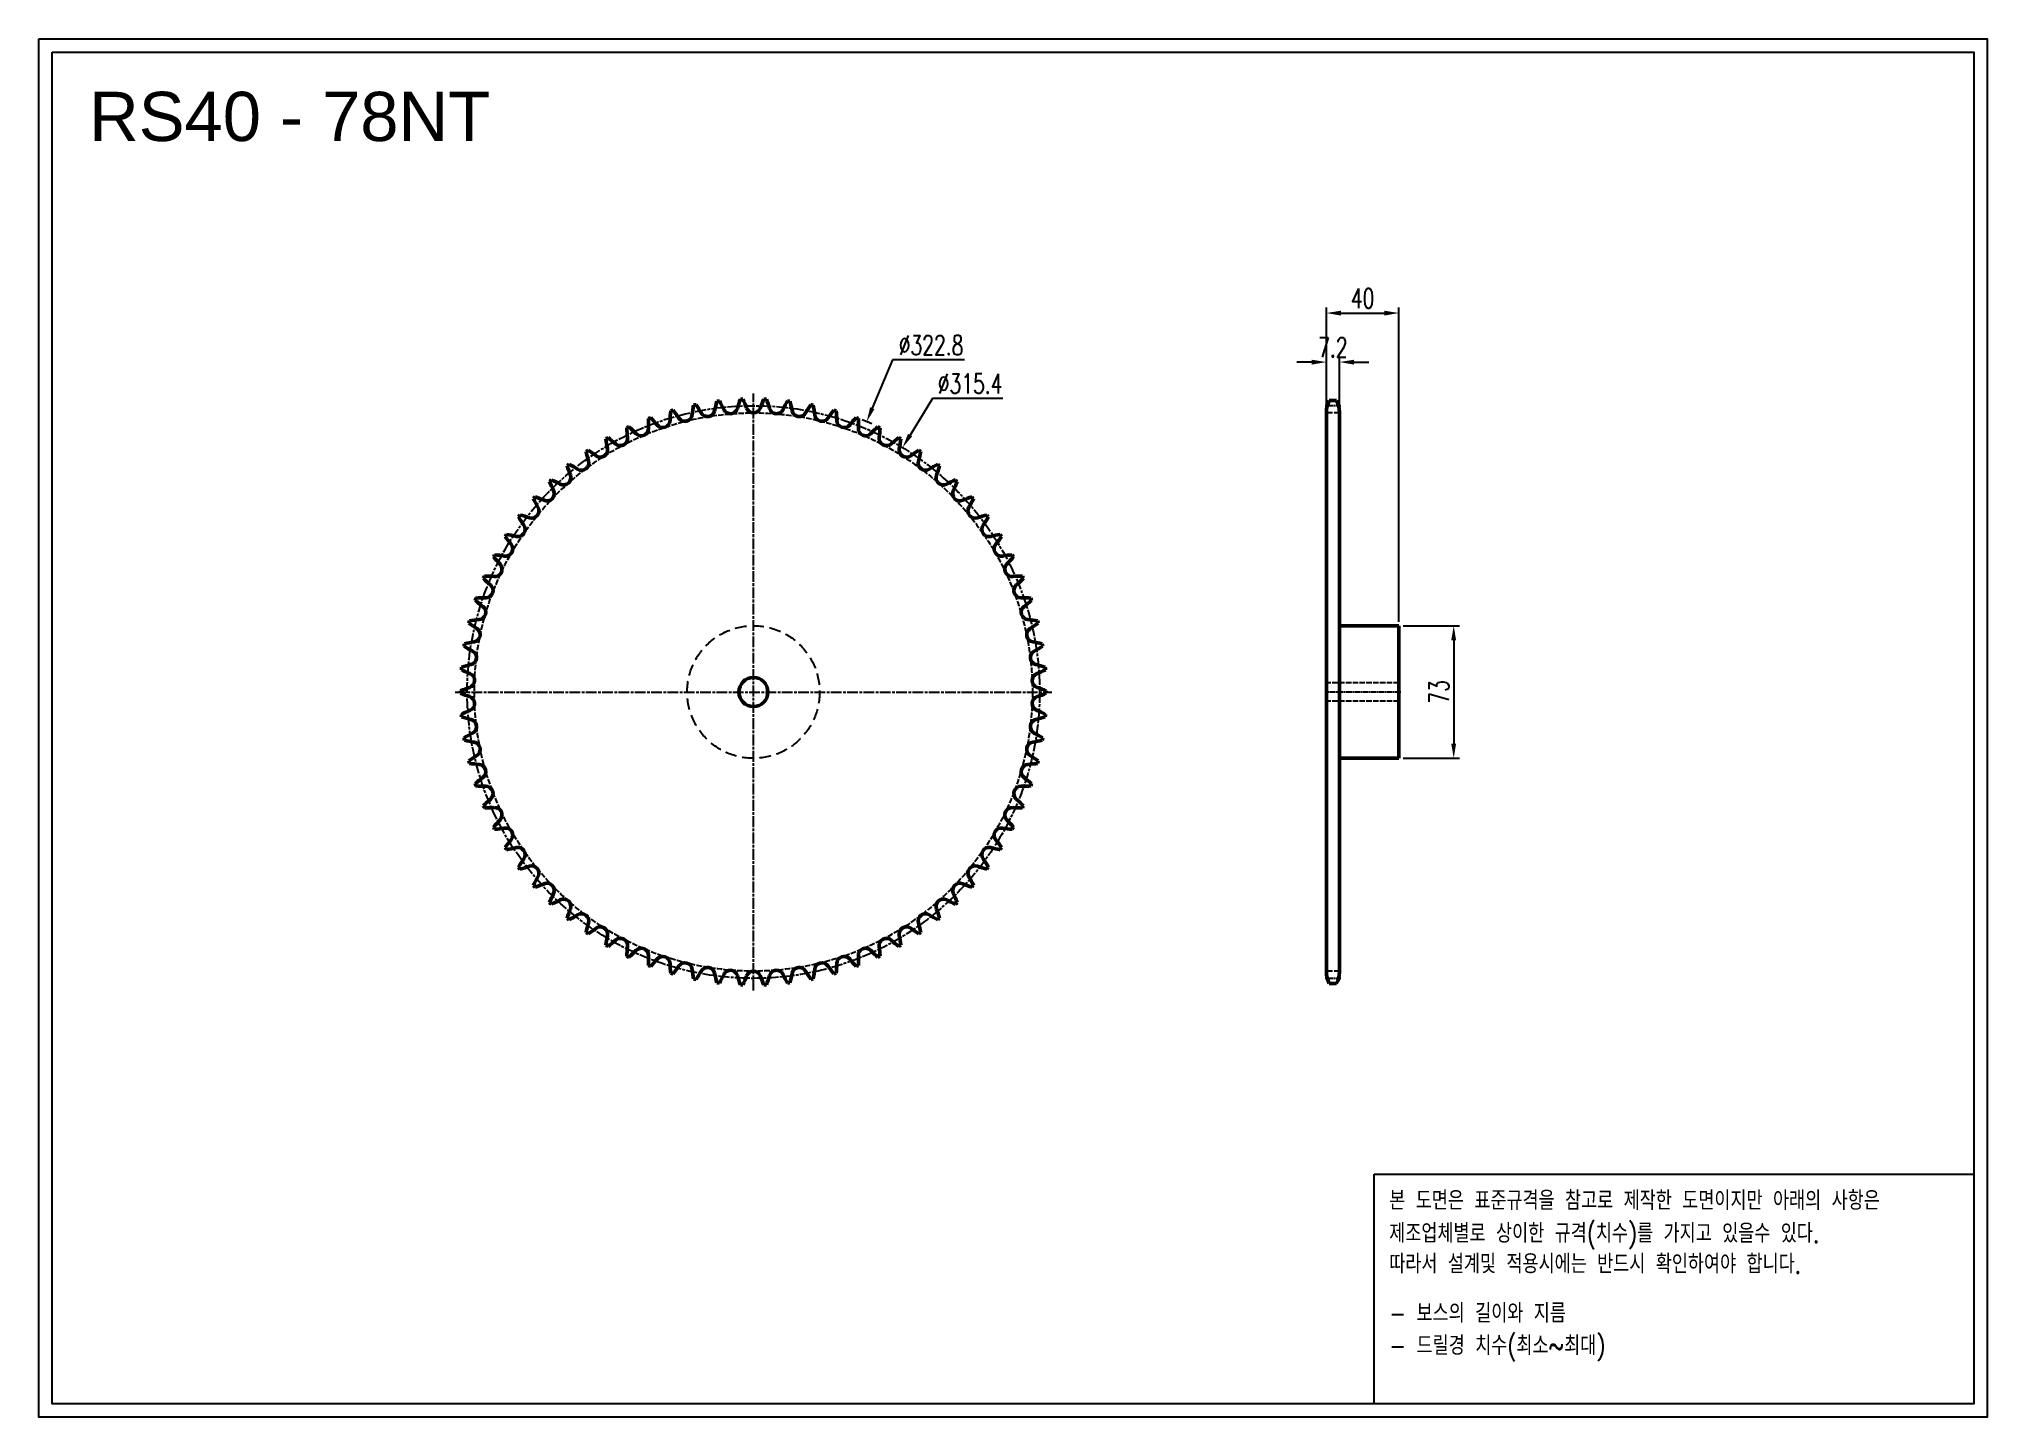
# Model space of a CAD drawing. Header units: millimetres. Extents: x -10558 to -9484, y 4584 to 5343.
import ezdxf

# ---------------------------------------------------------------- set-up
doc = ezdxf.new("R2010")
doc.units = ezdxf.units.MM
for name, pattern in [('AM_ISO02W050', [7.5, 6, -1.5]), ('AM_ISO02W050x2', [3.75, 3, -0.75]), ('AM_ISO08W050', [18, 12, -1.5, 3, -1.5]), ('AM_ISO08W050x2', [9, 6, -0.75, 1.5, -0.75]), ('HIDDEN', [9.525, 6.35, -3.175])]:
    doc.linetypes.add(name, pattern=pattern)
for name, color, linetype, lineweight in [('AM_0N', 7, 'Continuous', 50), ('AM_3N', 6, 'AM_ISO02W050', 25), ('AM_7', 4, 'AM_ISO08W050', 25), ('AM_7N', 4, 'AM_ISO08W050', 25)]:
    doc.layers.add(name, color=color, linetype=linetype, lineweight=lineweight)
doc.layers.add('HL', color=2, linetype='HIDDEN')
doc.layers.add('S-DIM', color=7, linetype='Continuous')
doc.styles.add('HAN', font='ROMANS.shx', dxfattribs={"width": 0.7, "bigfont": 'whgtxt.shx'})
doc.styles.add('HSG', font='SIMPLEX.shx', dxfattribs={"width": 0.7, "bigfont": 'HSG.shx'})
doc.styles.get("Standard").update_dxf_attribs({"font": 'arial.ttf'})
doc.dimstyles.new('APP23', dxfattribs={"dimscale": 4.5, "dimtxt": 2.4, "dimasz": 1.8, "dimexe": 0.7, "dimexo": 0.5, "dimgap": 0.6, "dimtad": 1, "dimtoh": 1, "dimdec": 1, "dimrnd": 0.01, "dimzin": 9, "dimdsep": 46, "dimtxsty": 'HSG', "dimcen": 0, "dimclrd": 1, "dimclre": 1, "dimclrt": 256, "dimazin": 2, "dimtp": 1, "dimtm": 1, "dimtfac": 0.5, "dimtdec": 1, "dimtix": 1, "dimtofl": 0, "dimtmove": 0, "dimatfit": 3, "dimfxl": 0, "dimtvp": 1, "dimtolj": 2, "dimlwd": -1, "dimlwe": -1, "dimarcsym": 0})

# ---------------------------------------------------------------- blocks, each defined once
blk = doc.blocks.new('*D1')
at = {"layer": 'Defpoints', "color": 0, "transparency": 16777216}
for p in [(-10101.5, 5132), (-10226.2, 4834.3)]:
    blk.add_point(p, dxfattribs=at)
at = {"layer": 'S-DIM', "color": 1, "transparency": 16777216}
for p, q in [((-10087.2, 5166.1), (-10098.4, 5139.5)), ((-10047.5, 5166.1), (-10087.2, 5166.1))]:
    blk.add_line(p, q, dxfattribs=at)
blk.add_arc((-10163.9, 4983.2), 161.4, 66.1533, 68.19, dxfattribs=at)
blk.add_solid([(-10099.6, 5140), (-10097.2, 5139), (-10101.5, 5132)], dxfattribs=at)
at = {"layer": 'S-DIM', "transparency": 16777216, "insert": (-10066, 5174.2), "char_height": 10.8, "attachment_point": 5, "style": 'HSG'}
blk.add_mtext('\\A2;∅322.8', dxfattribs=at)
blk = doc.blocks.new('*D2')
at = {"layer": 'Defpoints', "color": 0, "transparency": 16777216}
for p in [(-10081.7, 5117.8), (-10246, 4848.6)]:
    blk.add_point(p, dxfattribs=at)
at = {"layer": 'S-DIM', "color": 1, "transparency": 16777216}
for p, q in [((-10065.2, 5144.9), (-10077.5, 5124.7)), ((-10026.5, 5144.9), (-10065.2, 5144.9))]:
    blk.add_line(p, q, dxfattribs=at)
blk.add_solid([(-10078.7, 5125.4), (-10076.4, 5124), (-10081.7, 5117.8)], dxfattribs=at)
at = {"layer": 'S-DIM', "transparency": 16777216, "insert": (-10044.5, 5153), "char_height": 10.8, "attachment_point": 5, "style": 'HSG'}
blk.add_mtext('\\A2;∅315.4', dxfattribs=at)
blk = doc.blocks.new('*D3')
at = {"layer": 'Defpoints', "color": 0, "transparency": 16777216}
for p in [(-9841, 5164.9), (-9848.2, 5136.9), (-9841, 5136.9)]:
    blk.add_point(p, dxfattribs=at)
at = {"layer": 'S-DIM', "color": 1, "transparency": 16777216}
for p, q in [((-9856.3, 5164.9), (-9864.4, 5164.9)), ((-9848.2, 5139.2), (-9848.2, 5168)), ((-9841, 5139.2), (-9841, 5168)), ((-9832.9, 5164.9), (-9824.8, 5164.9))]:
    blk.add_line(p, q, dxfattribs=at)
for points in [[(-9856.3, 5166.2), (-9856.3, 5163.5), (-9848.2, 5164.9)], [(-9832.9, 5166.2), (-9832.9, 5163.5), (-9841, 5164.9)]]:
    blk.add_solid(points, dxfattribs=at)
at = {"layer": 'S-DIM', "transparency": 16777216, "insert": (-9844.6, 5173), "char_height": 10.8, "attachment_point": 5, "style": 'HSG'}
blk.add_mtext('\\A2;7.2', dxfattribs=at)
blk = doc.blocks.new('*D4')
at = {"layer": 'Defpoints', "color": 0, "transparency": 16777216}
for p in [(-9808.2, 5191.9), (-9848.2, 5136.9), (-9808.2, 5019.7)]:
    blk.add_point(p, dxfattribs=at)
at = {"layer": 'S-DIM', "color": 1, "transparency": 16777216}
for p, q in [((-9848.2, 5139.2), (-9848.2, 5195)), ((-9840.1, 5191.9), (-9816.3, 5191.9)), ((-9808.2, 5021.9), (-9808.2, 5195))]:
    blk.add_line(p, q, dxfattribs=at)
for points in [[(-9840.1, 5193.2), (-9840.1, 5190.5), (-9848.2, 5191.9)], [(-9816.3, 5193.2), (-9816.3, 5190.5), (-9808.2, 5191.9)]]:
    blk.add_solid(points, dxfattribs=at)
at = {"layer": 'S-DIM', "transparency": 16777216, "insert": (-9828.2, 5200), "char_height": 10.8, "attachment_point": 5, "style": 'HSG'}
blk.add_mtext('\\A2;40', dxfattribs=at)
blk = doc.blocks.new('*D5')
at = {"layer": 'Defpoints', "color": 0, "transparency": 16777216}
for p in [(-9808.2, 5019.7), (-9808.2, 4946.7), (-9778, 4946.7)]:
    blk.add_point(p, dxfattribs=at)
at = {"layer": 'S-DIM', "color": 1, "transparency": 16777216}
for p, q in [((-9805.9, 5019.7), (-9774.9, 5019.7)), ((-9778, 5011.6), (-9778, 4954.8)), ((-9805.9, 4946.7), (-9774.9, 4946.7))]:
    blk.add_line(p, q, dxfattribs=at)
for points in [[(-9779.4, 5011.6), (-9776.7, 5011.6), (-9778, 5019.7)], [(-9779.4, 4954.8), (-9776.7, 4954.8), (-9778, 4946.7)]]:
    blk.add_solid(points, dxfattribs=at)
at = {"layer": 'S-DIM', "transparency": 16777216, "insert": (-9786.1, 4983.2), "char_height": 10.8, "attachment_point": 5, "rotation": 90, "style": 'HSG'}
blk.add_mtext('\\A2;73', dxfattribs=at)
blk = doc.blocks.new('notice1')
at = {"color": 4}
blk.add_lwpolyline([(-22142.12, 1735.9), (-22053.8, 1735.9), (-22053.8, 1702.07), (-22142.12, 1702.07)], close=True, dxfattribs=at)
at = {"color": 4, "style": 'HAN', "width": 0.8}
for s, p in [('본 도면은 표준규격을 참고로 제작한 도면이지만 아래의 사항은', (-22139.9, 1730.62)), ('제조업체별로 상이한 규격(치수)를 가지고 있을수 있다.', (-22139.9, 1725.78)), ('따라서 설계및 적용시에는 반드시 확인하여야 합니다.', (-22139.9, 1721.28)), ('- 보스의 길이와 지름', (-22139.9, 1714.03)), ('- 드릴경 치수(최소~최대)', (-22139.9, 1709.27))]:
    blk.add_text(s, height=2.7949, dxfattribs=at).set_placement(p)

msp = doc.modelspace()

# ---------------------------------------------------------------- linework, layer by layer
for points in [[(-10557.56, 5342.85), (-9484.15, 5342.85), (-9484.15, 4583.87), (-10557.56, 4583.87)], [(-10550.33, 5335.62), (-9491.38, 5335.62), (-9491.38, 4591.1), (-10550.33, 4591.1)]]:
    msp.add_lwpolyline(points, close=True)
at = {"layer": 'AM_0N'}
for p, q in [((-9846.56, 5143.68), (-9842.59, 5143.68)), ((-9848.17, 5137.28), (-9848.17, 4829.07)), ((-9840.97, 5137.28), (-9840.97, 4829.07)), ((-9840.97, 5019.67), (-9808.17, 5019.67)), ((-9808.17, 5019.67), (-9808.17, 4946.67)), ((-9840.97, 4946.67), (-9808.17, 4946.67)), ((-9846.56, 4822.67), (-9842.59, 4822.67))]:
    msp.add_line(p, q, dxfattribs=at)
msp.add_circle((-10163.89, 4983.17), 8, dxfattribs=at)
for centre, radius, start, end in [((-10110.42, 5123.07), 76.32, 164.62933, 168.65385), ((-10163.89, 4983.17), 161.38, 96.68117, 97.16498), ((-10249.27, 5106.21), 76.32, 25.19231, 29.21682), ((-10099.34, 5118.31), 76.32, 160.01395, 164.03846), ((-10163.89, 4983.17), 161.38, 92.06578, 92.5496), ((-10239.1, 5112.68), 76.32, 20.57692, 24.60144), ((-10088.68, 5112.68), 76.32, 155.39856, 159.42308), ((-10163.89, 4983.17), 161.38, 87.4504, 87.93422), ((-10228.43, 5118.31), 76.32, 15.96154, 19.98605), ((-10078.5, 5106.21), 76.32, 150.78318, 154.80769), ((-10163.89, 4983.17), 161.38, 82.83502, 83.31883), ((-10217.35, 5123.07), 76.32, 11.34615, 15.37067), ((-9834.67, 5137.28), 13.5, 151.70092, 180), ((-9854.47, 5137.28), 13.5, 0, 28.29908), ((-10145.46, 5131.8), 76.32, 178.47549, 182.5), ((-10163.89, 4983.17), 161.38, 110.52732, 111.01114), ((-10276.24, 5082.2), 76.32, 39.03846, 43.06298), ((-10213.84, 5132.8), 4.01, 219.03846, 357.88462), ((-10133.56, 5129.83), 76.32, 173.8601, 177.88462), ((-10163.89, 4983.17), 161.38, 105.91194, 106.39575), ((-10267.9, 5090.92), 76.32, 34.42308, 38.44759), ((-10201.64, 5136.33), 4.01, 214.42308, 353.26923), ((-10121.85, 5126.92), 76.32, 169.24472, 173.26923), ((-10163.89, 4983.17), 161.38, 101.29655, 101.78037), ((-10258.9, 5098.94), 76.32, 29.80769, 33.83221), ((-10189.19, 5138.87), 4.01, 209.80769, 348.65385), ((-10176.58, 5140.4), 4.01, 205.19231, 344.03846), ((-10163.89, 5140.92), 4.01, 200.57692, 339.42308), ((-10151.19, 5140.4), 4.01, 195.96154, 334.80769), ((-10138.58, 5138.87), 4.01, 191.34615, 330.19231), ((-10068.88, 5098.94), 76.32, 146.16779, 150.19231), ((-10163.89, 4983.17), 161.38, 78.21963, 78.70345), ((-10205.92, 5126.92), 76.32, 6.73077, 10.75528), ((-10126.14, 5136.33), 4.01, 186.73077, 325.57692), ((-10059.87, 5090.92), 76.32, 141.55241, 145.57692), ((-10163.89, 4983.17), 161.38, 73.60425, 74.08806), ((-10194.21, 5129.83), 76.32, 2.11538, 6.1399), ((-10113.93, 5132.8), 4.01, 182.11538, 320.96154), ((-10051.54, 5082.2), 76.32, 136.93702, 140.96154), ((-10163.89, 4983.17), 161.38, 68.98886, 69.47268), ((-10182.31, 5131.8), 76.32, 357.5, 1.52451), ((-10163.89, 4983.17), 161.38, 119.75809, 120.24191), ((-10169.54, 5132.83), 76.32, 187.70625, 191.73077), ((-10290.67, 5062.89), 76.32, 48.26923, 52.29375), ((-10237.19, 5122.85), 4.01, 228.26923, 7.11538), ((-10163.89, 4983.17), 161.38, 115.14271, 115.62652), ((-10157.48, 5132.8), 76.32, 183.09087, 187.11538), ((-10283.84, 5072.84), 76.32, 43.65385, 47.67836), ((-10225.72, 5128.29), 4.01, 223.65385, 2.5), ((-10102.06, 5128.29), 4.01, 177.5, 316.34615), ((-10043.93, 5072.84), 76.32, 132.32164, 136.34615), ((-10163.89, 4983.17), 161.38, 64.37348, 64.85729), ((-10090.58, 5122.85), 4.01, 172.88462, 311.73077), ((-10170.3, 5132.8), 76.32, 352.88462, 356.90913), ((-10037.11, 5062.89), 76.32, 127.70625, 131.73077), ((-10163.89, 4983.17), 161.38, 59.75809, 60.24191), ((-10158.24, 5132.83), 76.32, 348.26923, 352.29375), ((-10258.65, 5109.28), 4.01, 237.5, 16.34615), ((-10163.89, 4983.17), 161.38, 124.37348, 124.85729), ((-10181.56, 5131.89), 76.32, 192.32164, 196.34615), ((-10296.67, 5052.43), 76.32, 52.88462, 56.90913), ((-10248.19, 5116.5), 4.01, 232.88462, 11.73077), ((-10079.58, 5116.5), 4.01, 168.26923, 307.11538), ((-10031.1, 5052.43), 76.32, 123.09087, 127.11538), ((-10069.12, 5109.28), 4.01, 163.65385, 302.5), ((-10146.21, 5131.89), 76.32, 343.65385, 347.67836), ((-10163.89, 4983.17), 161.38, 55.14271, 55.62652), ((-10163.89, 4983.17), 161.38, 133.60425, 134.08806), ((-10205.19, 5127.13), 76.32, 201.55241, 205.57692), ((-10306.06, 5030.24), 76.32, 62.11538, 66.1399), ((-10268.49, 5101.24), 4.01, 242.11538, 20.96154), ((-10163.89, 4983.17), 161.38, 128.98886, 129.47268), ((-10193.47, 5129.98), 76.32, 196.93702, 200.96154), ((-10301.81, 5041.53), 76.32, 57.5, 61.52451), ((-10025.96, 5041.53), 76.32, 118.47549, 122.5), ((-10059.28, 5101.24), 4.01, 159.03846, 297.88462), ((-10134.3, 5129.98), 76.32, 339.03846, 343.06298), ((-10163.89, 4983.17), 161.38, 50.52732, 51.01114), ((-10021.71, 5030.24), 76.32, 113.8601, 117.88462), ((-10122.58, 5127.13), 76.32, 334.42308, 338.44759), ((-10163.89, 4983.17), 161.38, 45.91194, 46.39575), ((-10163.89, 4983.17), 161.38, 138.21963, 138.70345), ((-10216.64, 5123.34), 76.32, 206.16779, 210.19231), ((-10309.39, 5018.64), 76.32, 66.73077, 70.75528), ((-10277.65, 5092.44), 4.01, 246.73077, 25.57692), ((-10050.12, 5092.44), 4.01, 154.42308, 293.26923), ((-10018.39, 5018.64), 76.32, 109.24472, 113.26923), ((-10111.14, 5123.34), 76.32, 329.80769, 333.83221), ((-10163.89, 4983.17), 161.38, 41.29655, 41.78037), ((-10163.89, 4983.17), 161.38, 142.83502, 143.31883), ((-10227.74, 5118.64), 76.32, 210.78318, 214.80769), ((-10311.77, 5006.82), 76.32, 71.34615, 75.37067), ((-10286.07, 5082.94), 4.01, 251.34615, 30.19231), ((-10041.7, 5082.94), 4.01, 149.80769, 288.65385), ((-10016, 5006.82), 76.32, 104.62933, 108.65385), ((-10100.03, 5118.64), 76.32, 325.19231, 329.21682), ((-10163.89, 4983.17), 161.38, 36.68117, 37.16498), ((-10163.89, 4983.17), 161.38, 147.4504, 147.93422), ((-10238.44, 5113.06), 76.32, 215.39856, 219.42308), ((-10313.19, 4994.85), 76.32, 75.96154, 79.98605), ((-10293.7, 5072.78), 4.01, 255.96154, 34.80769), ((-10034.07, 5072.78), 4.01, 145.19231, 284.03846), ((-10014.58, 4994.85), 76.32, 100.01395, 104.03846), ((-10089.33, 5113.06), 76.32, 320.57692, 324.60144), ((-10163.89, 4983.17), 161.38, 32.06578, 32.5496), ((-10163.89, 4983.17), 161.38, 152.06578, 152.5496), ((-10248.65, 5106.64), 76.32, 220.01395, 224.03846), ((-10313.65, 4982.79), 76.32, 80.57692, 84.60144), ((-10300.49, 5062.04), 4.01, 260.57692, 39.42308), ((-10027.28, 5062.04), 4.01, 140.57692, 279.42308), ((-10014.13, 4982.79), 76.32, 95.39856, 99.42308), ((-10079.12, 5106.64), 76.32, 315.96154, 319.98605), ((-10163.89, 4983.17), 161.38, 27.4504, 27.93422), ((-10163.89, 4983.17), 161.38, 156.68117, 157.16498), ((-10258.31, 5099.42), 76.32, 224.62933, 228.65385), ((-10313.13, 4970.74), 76.32, 85.19231, 89.21682), ((-10306.4, 5050.8), 4.01, 265.19231, 44.03846), ((-10021.37, 5050.8), 4.01, 135.96154, 274.80769), ((-10014.64, 4970.74), 76.32, 90.78318, 94.80769), ((-10069.46, 5099.42), 76.32, 311.34615, 315.37067), ((-10163.89, 4983.17), 161.38, 22.83502, 23.31883), ((-10163.89, 4983.17), 161.38, 161.29655, 161.78037), ((-10311.65, 4958.78), 76.32, 89.80769, 93.83221), ((-10311.38, 5039.11), 4.01, 269.80769, 48.65385), ((-10016.4, 5039.11), 4.01, 131.34615, 270.19231), ((-10016.13, 4958.78), 76.32, 86.16779, 90.19231), ((-10163.89, 4983.17), 161.38, 18.21963, 18.70345), ((-10267.35, 5091.44), 76.32, 229.24472, 233.26923), ((-10315.4, 5027.06), 4.01, 274.42308, 53.26923), ((-10012.37, 5027.06), 4.01, 126.73077, 265.57692), ((-10060.42, 5091.44), 76.32, 306.73077, 310.75528), ((-10163.89, 4983.17), 161.38, 165.91194, 166.39575), ((-10275.73, 5082.77), 76.32, 233.8601, 237.88462), ((-10309.2, 4946.96), 76.32, 94.42308, 98.44759), ((-10318.44, 5014.73), 4.01, 279.03846, 57.88462), ((-10009.33, 5014.73), 4.01, 122.11538, 260.96154), ((-10018.57, 4946.96), 76.32, 81.55241, 85.57692), ((-10052.04, 5082.77), 76.32, 302.11538, 306.1399), ((-10163.89, 4983.17), 161.38, 13.60425, 14.08806), ((-10163.89, 4983.17), 161.38, 170.52732, 171.01114), ((-10283.38, 5073.45), 76.32, 238.47549, 242.5), ((-10305.82, 4935.39), 76.32, 99.03846, 103.06298), ((-10320.48, 5002.19), 4.01, 283.65385, 62.5), ((-10007.29, 5002.19), 4.01, 117.5, 256.34615), ((-10021.95, 4935.39), 76.32, 76.93702, 80.96154), ((-10044.39, 5073.45), 76.32, 297.5, 301.52451), ((-10163.89, 4983.17), 161.38, 8.98886, 9.47268), ((-10163.89, 4983.17), 161.38, 175.14271, 175.62652), ((-10290.26, 5063.54), 76.32, 243.09087, 247.11538), ((-10301.51, 4924.12), 76.32, 103.65385, 107.67836), ((-10321.5, 4989.53), 4.01, 288.26923, 67.11538), ((-10006.27, 4989.53), 4.01, 112.88462, 251.73077), ((-10026.26, 4924.12), 76.32, 72.32164, 76.34615), ((-10037.51, 5063.54), 76.32, 292.88462, 296.90913), ((-10163.89, 4983.17), 161.38, 4.37348, 4.85729), ((-10296.32, 4913.24), 76.32, 108.26923, 112.29375), ((-10163.89, 4983.17), 161.38, 179.75809, 180.24191), ((-10296.32, 5053.11), 76.32, 247.70625, 251.73077), ((-10321.5, 4976.82), 4.01, 292.88462, 71.73077), ((-10006.27, 4976.82), 4.01, 108.26923, 247.11538), ((-10031.46, 4913.24), 76.32, 67.70625, 71.73077), ((-10031.46, 5053.11), 76.32, 288.26923, 292.29375), ((-10163.89, 4983.17), 161.38, 359.75809, 0.24191), ((-10290.26, 4902.81), 76.32, 112.88462, 116.90913), ((-10163.89, 4983.17), 161.38, 184.37348, 184.85729), ((-10037.51, 4902.81), 76.32, 63.09087, 67.11538), ((-10163.89, 4983.17), 161.38, 355.14271, 355.62652), ((-10301.51, 5042.22), 76.32, 252.32164, 256.34615), ((-10283.38, 4892.9), 76.32, 117.5, 121.52451), ((-10320.48, 4964.16), 4.01, 297.5, 76.34615), ((-10007.29, 4964.16), 4.01, 103.65385, 242.5), ((-10044.39, 4892.9), 76.32, 58.47549, 62.5), ((-10026.26, 5042.22), 76.32, 283.65385, 287.67836), ((-10163.89, 4983.17), 161.38, 188.98886, 189.47268), ((-10305.82, 5030.96), 76.32, 256.93702, 260.96154), ((-10318.44, 4951.62), 4.01, 302.11538, 80.96154), ((-10009.33, 4951.62), 4.01, 99.03846, 237.88462), ((-10021.95, 5030.96), 76.32, 279.03846, 283.06298), ((-10163.89, 4983.17), 161.38, 350.52732, 351.01114), ((-10275.73, 4883.58), 76.32, 122.11538, 126.1399), ((-10163.89, 4983.17), 161.38, 193.60425, 194.08806), ((-10309.2, 5019.38), 76.32, 261.55241, 265.57692), ((-10315.4, 4939.29), 4.01, 306.73077, 85.57692), ((-10012.37, 4939.29), 4.01, 94.42308, 233.26923), ((-10018.57, 5019.38), 76.32, 274.42308, 278.44759), ((-10052.04, 4883.58), 76.32, 53.8601, 57.88462), ((-10163.89, 4983.17), 161.38, 345.91194, 346.39575), ((-10267.35, 4874.9), 76.32, 126.73077, 130.75528), ((-10163.89, 4983.17), 161.38, 198.21963, 198.70345), ((-10311.65, 5007.57), 76.32, 266.16779, 270.19231), ((-10311.38, 4927.24), 4.01, 311.34615, 90.19231), ((-10016.4, 4927.24), 4.01, 89.80769, 228.65385), ((-10016.13, 5007.57), 76.32, 269.80769, 273.83221), ((-10060.42, 4874.9), 76.32, 49.24472, 53.26923), ((-10163.89, 4983.17), 161.38, 341.29655, 341.78037), ((-10258.31, 4866.93), 76.32, 131.34615, 135.37067), ((-10163.89, 4983.17), 161.38, 202.83502, 203.31883), ((-10313.13, 4995.6), 76.32, 270.78318, 274.80769), ((-10306.4, 4915.55), 4.01, 315.96154, 94.80769), ((-10021.37, 4915.55), 4.01, 85.19231, 224.03846), ((-10014.64, 4995.6), 76.32, 265.19231, 269.21682), ((-10069.46, 4866.93), 76.32, 44.62933, 48.65385), ((-10163.89, 4983.17), 161.38, 336.68117, 337.16498), ((-10248.65, 4859.71), 76.32, 135.96154, 139.98605), ((-10163.89, 4983.17), 161.38, 207.4504, 207.93422), ((-10313.65, 4983.55), 76.32, 275.39856, 279.42308), ((-10300.49, 4904.3), 4.01, 320.57692, 99.42308), ((-10027.28, 4904.3), 4.01, 80.57692, 219.42308), ((-10014.13, 4983.55), 76.32, 260.57692, 264.60144), ((-10079.12, 4859.71), 76.32, 40.01395, 44.03846), ((-10163.89, 4983.17), 161.38, 332.06578, 332.5496), ((-10238.44, 4853.29), 76.32, 140.57692, 144.60144), ((-10163.89, 4983.17), 161.38, 212.06578, 212.5496), ((-10313.19, 4971.5), 76.32, 280.01395, 284.03846), ((-10293.7, 4893.57), 4.01, 325.19231, 104.03846), ((-10034.07, 4893.57), 4.01, 75.96154, 214.80769), ((-10014.58, 4971.5), 76.32, 255.96154, 259.98605), ((-10089.33, 4853.29), 76.32, 35.39856, 39.42308), ((-10163.89, 4983.17), 161.38, 327.4504, 327.93422), ((-10227.74, 4847.71), 76.32, 145.19231, 149.21682), ((-10163.89, 4983.17), 161.38, 216.68117, 217.16498), ((-10311.77, 4959.53), 76.32, 284.62933, 288.65385), ((-10286.07, 4883.41), 4.01, 329.80769, 108.65385), ((-10041.7, 4883.41), 4.01, 71.34615, 210.19231), ((-10016, 4959.53), 76.32, 251.34615, 255.37067), ((-10100.03, 4847.71), 76.32, 30.78318, 34.80769), ((-10163.89, 4983.17), 161.38, 322.83502, 323.31883), ((-10216.64, 4843.01), 76.32, 149.80769, 153.83221), ((-10163.89, 4983.17), 161.38, 221.29655, 221.78037), ((-10309.39, 4947.7), 76.32, 289.24472, 293.26923), ((-10277.65, 4873.9), 4.01, 334.42308, 113.26923), ((-10050.12, 4873.9), 4.01, 66.73077, 205.57692), ((-10018.39, 4947.7), 76.32, 246.73077, 250.75528), ((-10111.14, 4843.01), 76.32, 26.16779, 30.19231), ((-10163.89, 4983.17), 161.38, 318.21963, 318.70345), ((-10205.19, 4839.22), 76.32, 154.42308, 158.44759), ((-10163.89, 4983.17), 161.38, 225.91194, 226.39575), ((-10306.06, 4936.11), 76.32, 293.8601, 297.88462), ((-10268.49, 4865.1), 4.01, 339.03846, 117.88462), ((-10193.47, 4836.36), 76.32, 159.03846, 163.06298), ((-10059.28, 4865.1), 4.01, 62.11538, 200.96154), ((-10134.3, 4836.36), 76.32, 16.93702, 20.96154), ((-10021.71, 4936.11), 76.32, 242.11538, 246.1399), ((-10122.58, 4839.22), 76.32, 21.55241, 25.57692), ((-10163.89, 4983.17), 161.38, 313.60425, 314.08806), ((-10163.89, 4983.17), 161.38, 230.52732, 231.01114), ((-10301.81, 4924.82), 76.32, 298.47549, 302.5), ((-10258.65, 4857.07), 4.01, 343.65385, 122.5), ((-10181.56, 4834.46), 76.32, 163.65385, 167.67836), ((-10296.67, 4913.91), 76.32, 303.09087, 307.11538), ((-10248.19, 4849.85), 4.01, 348.26923, 127.11538), ((-10079.58, 4849.85), 4.01, 52.88462, 191.73077), ((-10031.1, 4913.91), 76.32, 232.88462, 236.90913), ((-10069.12, 4857.07), 4.01, 57.5, 196.34615), ((-10146.21, 4834.46), 76.32, 12.32164, 16.34615), ((-10025.96, 4924.82), 76.32, 237.5, 241.52451), ((-10163.89, 4983.17), 161.38, 308.98886, 309.47268), ((-10163.89, 4983.17), 161.38, 235.14271, 235.62652), ((-10169.54, 4833.52), 76.32, 168.26923, 172.29375), ((-10163.89, 4983.17), 161.38, 239.75809, 240.24191), ((-10290.67, 4903.45), 76.32, 307.70625, 311.73077), ((-10237.19, 4843.5), 4.01, 352.88462, 131.73077), ((-10157.48, 4833.55), 76.32, 172.88462, 176.90913), ((-10225.72, 4838.06), 4.01, 357.5, 136.34615), ((-10102.06, 4838.06), 4.01, 43.65385, 182.5), ((-10090.58, 4843.5), 4.01, 48.26923, 187.11538), ((-10170.3, 4833.55), 76.32, 3.09087, 7.11538), ((-10037.11, 4903.45), 76.32, 228.26923, 232.29375), ((-10163.89, 4983.17), 161.38, 299.75809, 300.24191), ((-10158.24, 4833.52), 76.32, 7.70625, 11.73077), ((-10163.89, 4983.17), 161.38, 304.37348, 304.85729), ((-10163.89, 4983.17), 161.38, 244.37348, 244.85729), ((-10283.84, 4893.51), 76.32, 312.32164, 316.34615), ((-10145.46, 4834.55), 76.32, 177.5, 181.52451), ((-10163.89, 4983.17), 161.38, 248.98886, 249.47268), ((-10276.24, 4884.15), 76.32, 316.93702, 320.96154), ((-10213.84, 4833.55), 4.01, 2.11538, 140.96154), ((-10133.56, 4836.52), 76.32, 182.11538, 186.1399), ((-10267.9, 4875.43), 76.32, 321.55241, 325.57692), ((-10201.64, 4830.02), 4.01, 6.73077, 145.57692), ((-10121.85, 4839.43), 76.32, 186.73077, 190.75528), ((-10189.19, 4827.48), 4.01, 11.34615, 150.19231), ((-10138.58, 4827.48), 4.01, 29.80769, 168.65385), ((-10205.92, 4839.43), 76.32, 349.24472, 353.26923), ((-10126.14, 4830.02), 4.01, 34.42308, 173.26923), ((-10059.87, 4875.43), 76.32, 214.42308, 218.44759), ((-10194.21, 4836.52), 76.32, 353.8601, 357.88462), ((-10113.93, 4833.55), 4.01, 39.03846, 177.88462), ((-10051.54, 4884.15), 76.32, 219.03846, 223.06298), ((-10163.89, 4983.17), 161.38, 290.52732, 291.01114), ((-10182.31, 4834.55), 76.32, 358.47549, 2.5), ((-10043.93, 4893.51), 76.32, 223.65385, 227.67836), ((-10163.89, 4983.17), 161.38, 295.14271, 295.62652), ((-10163.89, 4983.17), 161.38, 253.60425, 254.08806), ((-10163.89, 4983.17), 161.38, 258.21963, 258.70345), ((-10258.9, 4867.41), 76.32, 326.16779, 330.19231), ((-10110.42, 4843.28), 76.32, 191.34615, 195.37067), ((-10163.89, 4983.17), 161.38, 262.83502, 263.31883), ((-10249.27, 4860.14), 76.32, 330.78318, 334.80769), ((-10176.58, 4825.94), 4.01, 15.96154, 154.80769), ((-10099.34, 4848.04), 76.32, 195.96154, 199.98605), ((-10163.89, 4983.17), 161.38, 267.4504, 267.93422), ((-10239.1, 4853.67), 76.32, 335.39856, 339.42308), ((-10163.89, 4825.43), 4.01, 20.57692, 159.42308), ((-10088.68, 4853.67), 76.32, 200.57692, 204.60144), ((-10163.89, 4983.17), 161.38, 272.06578, 272.5496), ((-10228.43, 4848.04), 76.32, 340.01395, 344.03846), ((-10151.19, 4825.94), 4.01, 25.19231, 164.03846), ((-10078.5, 4860.14), 76.32, 205.19231, 209.21682), ((-10163.89, 4983.17), 161.38, 276.68117, 277.16498), ((-10217.35, 4843.28), 76.32, 344.62933, 348.65385), ((-10068.88, 4867.41), 76.32, 209.80769, 213.83221), ((-10163.89, 4983.17), 161.38, 281.29655, 281.78037), ((-10163.89, 4983.17), 161.38, 285.91194, 286.39575), ((-9834.67, 4829.07), 13.5, 180, 208.29908), ((-9854.47, 4829.07), 13.5, 331.70092, 0)]:
    msp.add_arc(centre, radius, start, end, dxfattribs=at)
at = {"layer": 'AM_3N', "linetype": 'AM_ISO02W050x2'}
for p, q in [((-9840.97, 5136.9), (-9848.17, 5136.9)), ((-9840.97, 4829.45), (-9848.17, 4829.45))]:
    msp.add_line(p, q, dxfattribs=at)
at = {"layer": 'AM_3N', "color": 2, "linetype": 'AM_ISO02W050x2'}
for p, q in [((-9808.17, 4988.17), (-9848.17, 4988.17)), ((-9808.17, 4978.17), (-9848.17, 4978.17))]:
    msp.add_line(p, q, dxfattribs=at)
at = {"layer": 'AM_3N', "linetype": 'AM_ISO02W050x2'}
msp.add_circle((-10163.89, 4983.17), 153.73, dxfattribs=at)
at = {"layer": 'AM_7', "linetype": 'AM_ISO08W050x2'}
msp.add_circle((-10163.89, 4983.17), 157.7, dxfattribs=at)
at = {"layer": 'AM_7N', "linetype": 'AM_ISO08W050x2'}
for p, q in [((-10163.89, 4818.79), (-10163.89, 5147.56)), ((-10328.27, 4983.17), (-9999.5, 4983.17))]:
    msp.add_line(p, q, dxfattribs=at)
at = {"layer": 'AM_7N', "linetype": 'AM_ISO08W050x2', "ltscale": 0.5}
for p, q in [((-9840.21, 5140.88), (-9848.94, 5140.88)), ((-9807.24, 4983.17), (-9848.94, 4983.17)), ((-9840.21, 4825.47), (-9848.94, 4825.47))]:
    msp.add_line(p, q, dxfattribs=at)
at = {"layer": 'HL'}
msp.add_circle((-10163.89, 4983.17), 36.5, dxfattribs=at)

# ---------------------------------------------------------------- block references
at = {"xscale": 3.74166, "yscale": 3.74166, "zscale": 3.74166}
msp.add_blockref('notice1', (73026.43, -1777.46), dxfattribs=at)

# ---------------------------------------------------------------- texts
msp.add_text('RS40 - 78NT', height=27.1063).set_placement((-10529.92, 5286.64))

# ---------------------------------------------------------------- dimensions: what is measured, and where the dimension line sits
at = {"layer": 'S-DIM'}
dim = msp.add_linear_dim(base=(-9808.17, 5191.86), p1=(-9848.17, 5136.9), p2=(-9808.17, 5019.67), dimstyle='APP23', dxfattribs=at)
dim.commit()
dim.dimension.update_dxf_attribs({"geometry": '*D4', "text_midpoint": (-9828.17, 5199.96)})
at = {"layer": 'S-DIM', "color": 3}
for p1, p2, picture, middle in [((-10226.24, 4834.32), (-10101.53, 5132.03), '*D1', (-10066.01, 5166.13)), ((-10246.05, 4848.57), (-10081.72, 5117.78), '*D2', (-10044.48, 5144.88))]:
    dim = msp.add_diameter_dim_2p(p1=p1, p2=p2, dimstyle='APP23', dxfattribs=at)
    dim.commit()
    dim.dimension.update_dxf_attribs({"geometry": picture, "text_midpoint": middle, "dimtype": 131})
at = {"layer": 'S-DIM'}
dim = msp.add_linear_dim(base=(-9840.97, 5164.86), p1=(-9848.17, 5136.9), p2=(-9840.97, 5136.9), dimstyle='APP23', dxfattribs=at)
dim.commit()
dim.dimension.update_dxf_attribs({"geometry": '*D3', "text_midpoint": (-9844.57, 5164.86), "dimtype": 128})
dim = msp.add_linear_dim(base=(-9778.04, 4946.67), p1=(-9808.17, 5019.67), p2=(-9808.17, 4946.67), angle=90, dimstyle='APP23', dxfattribs=at)
dim.commit()
dim.dimension.update_dxf_attribs({"geometry": '*D5', "text_midpoint": (-9778.04, 4983.21), "dimtype": 128})

doc.saveas('drawing.dxf')
